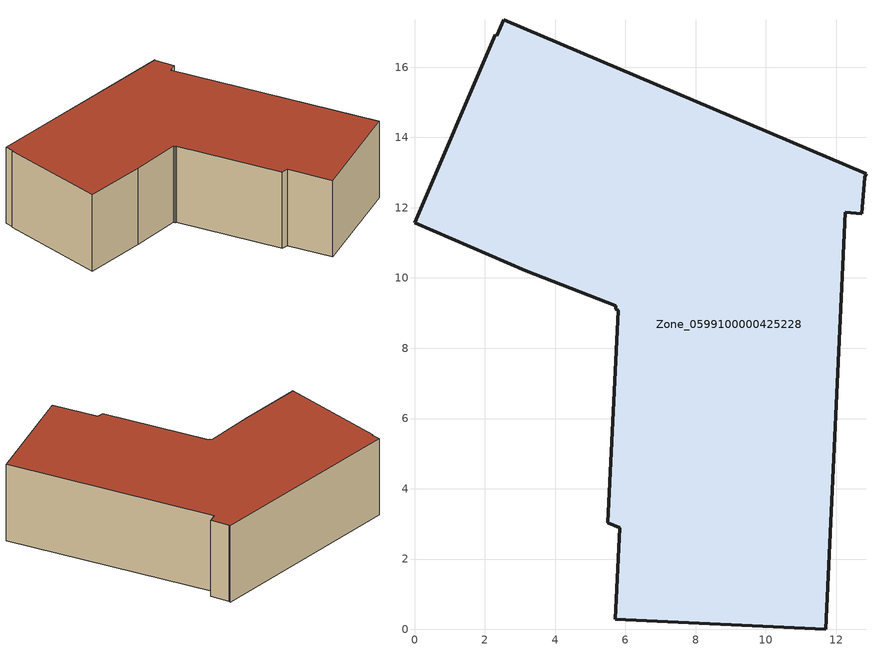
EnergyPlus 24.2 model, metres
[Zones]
Zone_0599100000425228
 floor ground (C_G): 2.34,16.89 2.54,17.35 12.85,12.96 12.81,12.87 12.73,11.83 12.26,11.87 11.7,0 5.71,0.29 5.84,2.89 5.5,3.04 5.8,9.08 5.73,9.11 5.73,9.21 3.17,10.21 0,11.57 2.29,16.91 z0
 wall outside (C_F): 12.73,11.83 12.81,12.87 12.85,12.96 2.54,17.35 2.34,16.89 2.29,16.91 0,11.57 3.17,10.21 5.73,9.21 5.73,9.11 5.8,9.08 5.5,3.04 5.84,2.89 5.71,0.29 11.7,0 12.26,11.87 12.73,11.83 z0:4.81
 roof outside (C_R): 2.34,16.89 2.29,16.91 0,11.57 3.17,10.21 5.73,9.21 5.73,9.11 5.8,9.08 5.5,3.04 5.84,2.89 5.71,0.29 11.7,0 12.26,11.87 12.73,11.83 12.81,12.87 12.85,12.96 2.54,17.35 z4.81
[BUILDING]
Pand.0599100000425228: North Axis=0; Terrain=City; Loads Convergence Tolerance Value=0.04; Temperature Convergence Tolerance Value=0.4; Solar Distribution=FullExterior; Maximum Number of Warmup Days=25; Minimum Number of Warmup Days=1
[Site:Location]
Rotterdam.The.Hague.AP_ZH_NLD Design_Conditions: Latitude=51.96; Longitude=4.45; Time Zone=1; Elevation=-4.5
[SITE:GROUNDTEMPERATURE:BUILDINGSURFACE]
18, 18, 18, 18, 18, 18, 18, 18, 18, 18, 18, 18
[MATERIAL] Thermal Absorptance=0.9; Solar Absorptance=0.7; Visible Absorptance=0.7
Name | Roughness | Thickness | Conductivity | Density | Specific Heat
G.TC.2006-2014 | MediumSmooth | 0.15 | 0.06 | 540 | 1210
F.TC.2006-2014 | Rough | 0.3 | 0.12 | 1920 | 840
R.TC.2006-2014 | MediumRough | 0.2 | 0.08 | 1500 | 1000
[CONSTRUCTION]
C_G: G.TC.2006-2014
C_F: F.TC.2006-2014
C_R: R.TC.2006-2014
[ZONE]
Zone_0599100000425228: Type=1; Multiplier=1; Ceiling Height=Autocalculate; Volume=Autocalculate; Floor Area=autocalculate; Part of Total Floor Area=Yes
[ZONEINFILTRATION:DESIGNFLOWRATE]
Infil_Zone_0599100000425228: Zone or ZoneList or Space or SpaceList=Zone_0599100000425228; Schedule=AlwaysOn; Design Flow Rate Calculation Method=Flow/Area; Flow Rate per Floor Area=0.0015; Constant Term Coefficient=1; Temperature Term Coefficient=0; Velocity Term Coefficient=0; Velocity Squared Term Coefficient=0
[HVACTEMPLATE:ZONE:IDEALLOADSAIRSYSTEM]
Zone_0599100000425228: Maximum Heating Supply Air Temperature=50; Minimum Cooling Supply Air Temperature=13; Maximum Heating Supply Air Humidity Ratio=0.0156; Minimum Cooling Supply Air Humidity Ratio=0.0077; Heating Limit=NoLimit; Cooling Limit=NoLimit; Dehumidification Control Type=ConstantSensibleHeatRatio; Cooling Sensible Heat Ratio=0.7; Dehumidification Setpoint=60; Humidification Control Type=None; Humidification Setpoint=30; Outdoor Air Method=None; Outdoor Air Flow Rate per Person=0.00944; Outdoor Air Flow Rate per Zone Floor Area=0; Outdoor Air Flow Rate per Zone=0; Demand Controlled Ventilation Type=None; Outdoor Air Economizer Type=NoEconomizer; Heat Recovery Type=None; Sensible Heat Recovery Effectiveness=0.7; Latent Heat Recovery Effectiveness=0.65
[ZONECONTROL:THERMOSTAT]
ThermostatControl_Zone_0599100000425228: Zone or ZoneList=Zone_0599100000425228; Control Type Schedule=DualSetpointControlType; Control 1=Thermostat_Zone_0599100000425228; Temperature Difference Between Cutout And Setpoint=0
[THERMOSTATSETPOINT:DUALSETPOINT]
Thermostat_Zone_0599100000425228: Heating Setpoint Temperature Schedule=HeatingSetpoint_Zone_0599100000425228; Cooling Setpoint Temperature Schedule=CoolingSetpoint_Zone_0599100000425228
[SCHEDULE:COMPACT]
HeatingSetpoint_Zone_0599100000425228: Through: 12/31, For: AllDays, Until: 24:00, 21
CoolingSetpoint_Zone_0599100000425228: Through: 12/31, For: AllDays, Until: 24:00, 24
DualSetpointControlType: Through: 12/31, For: AllDays, Until: 24:00, 4
AlwaysOn: Through: 12/31, For: AllDays, Until: 24:00, 1
